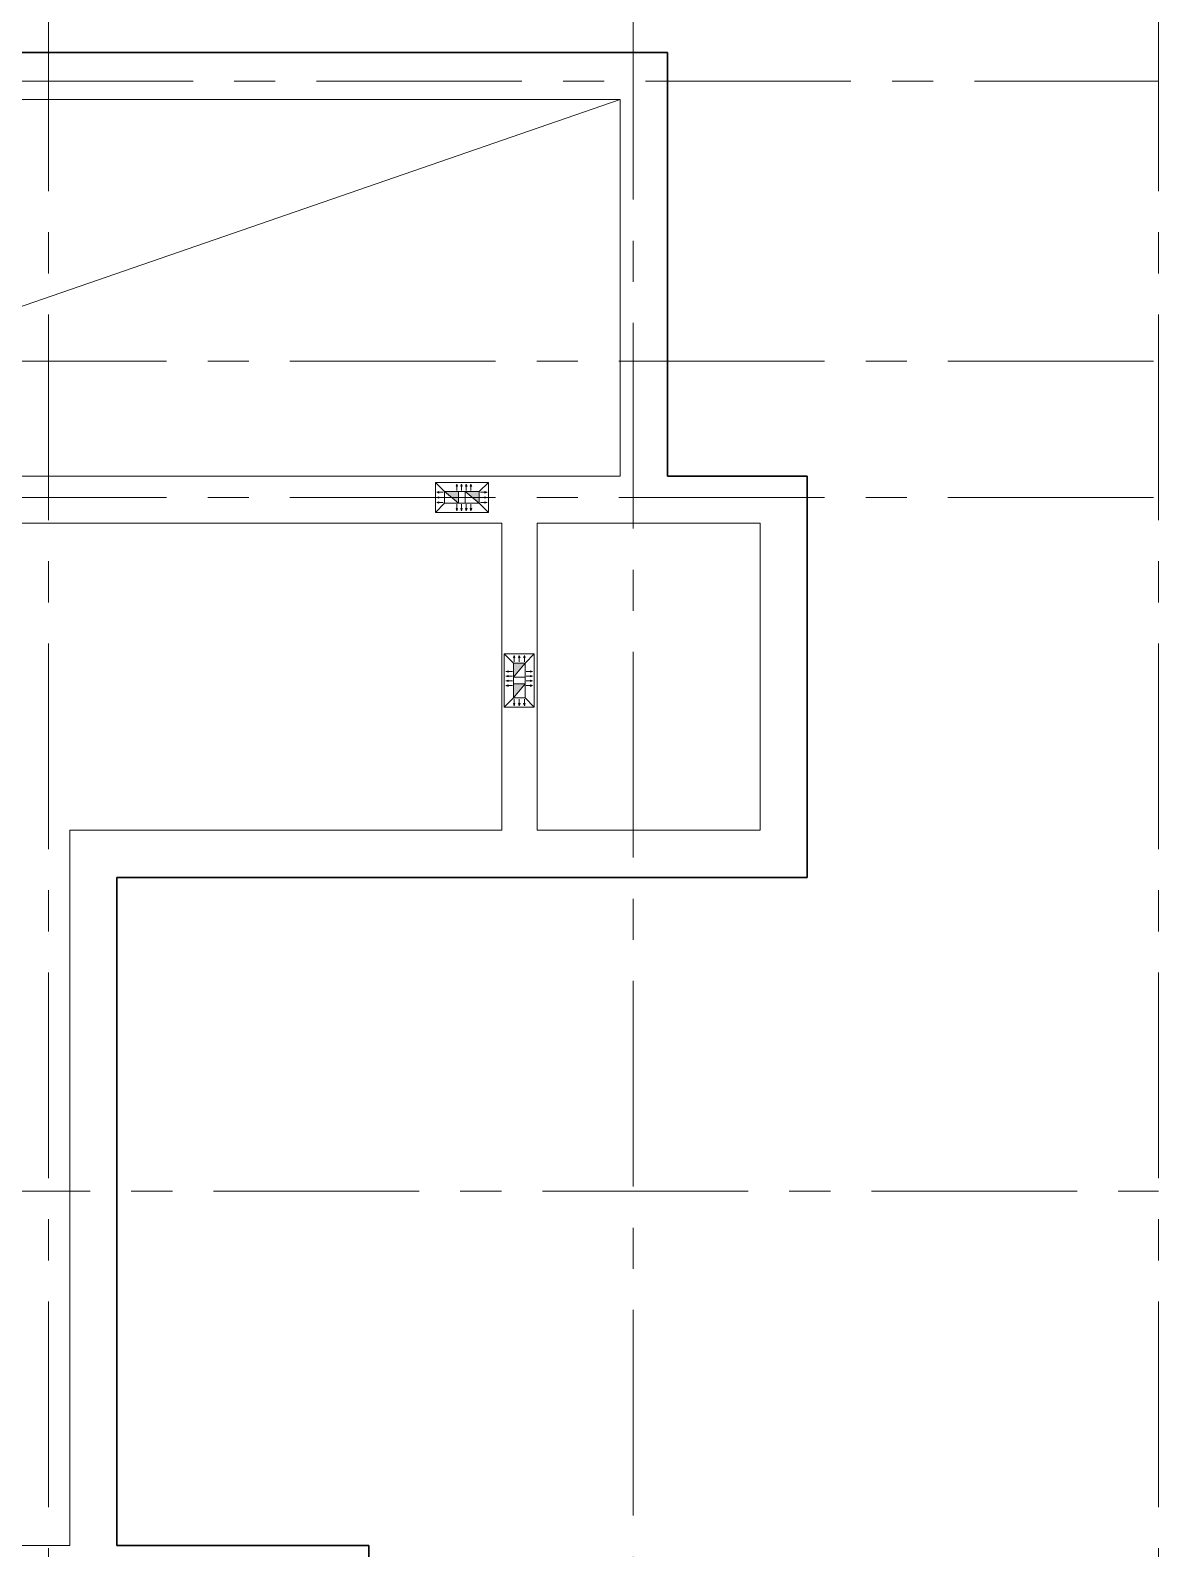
# Model space of a CAD drawing. Header units: millimetres. Extents: x -689206 to 4969298, y -1019800 to 703299.
# Drawn here: x 482086 to 494281, y -71570 to -55160 of the extents above; entities that cross this region are included whole.
import ezdxf

# ---------------------------------------------------------------- set-up
doc = ezdxf.new("R2010")
doc.units = ezdxf.units.MM
doc.linetypes.add('осеваяX2', pattern=[101.6, 63.5, -12.7, 12.7, -12.7])
doc.layers.add('кровля', color=211, linetype='Continuous')
doc.layers.add('четотам', color=7, linetype='Continuous')
for name, color, linetype, lineweight in [('несущие', 7, 'Continuous', 30), ('РАЗМЕРЫ', 7, 'Continuous', 9), ('стены', 7, 'Continuous', 20)]:
    doc.layers.add(name, color=color, linetype=linetype, lineweight=lineweight)

msp = doc.modelspace()

# ---------------------------------------------------------------- hatches: boundary and pattern name
at = {"layer": 'кровля', "lineweight": 15}
h = msp.add_hatch(color=7, dxfattribs=at)
h.dxf.hatch_style = 1
h.paths.add_polyline_path([(486478.1, -60152.5), (486501.7, -60160.6), (486501.7, -60152.5)])
h.paths.add_polyline_path([(486478.1, -60152.5), (486501.7, -60152.5), (486501.7, -60144.3)])
h = msp.add_hatch(color=7, dxfattribs=at)
h.dxf.hatch_style = 1
h.paths.add_polyline_path([(486478.1, -60207.8), (486501.7, -60215.9), (486501.7, -60207.8)])
h.paths.add_polyline_path([(486478.1, -60207.8), (486501.7, -60207.8), (486501.7, -60199.6)])
h = msp.add_hatch(color=7, dxfattribs=at)
h.dxf.hatch_style = 1
h.paths.add_polyline_path([(486695.3, -60087.4), (486703.5, -60087.4), (486695.3, -60063.8)])
h.paths.add_polyline_path([(486687.2, -60087.4), (486695.3, -60087.4), (486695.3, -60063.8)])
h = msp.add_hatch(color=7, dxfattribs=at)
h.dxf.hatch_style = 1
h.paths.add_polyline_path([(486746.6, -60063.8), (486738.5, -60087.4), (486746.6, -60087.4)])
h.paths.add_polyline_path([(486746.6, -60063.8), (486746.6, -60087.4), (486754.7, -60087.4)])
h = msp.add_hatch(color=7, dxfattribs=at)
h.dxf.hatch_style = 1
h.paths.add_polyline_path([(486797.8, -60063.8), (486789.7, -60087.4), (486797.8, -60087.4)])
h.paths.add_polyline_path([(486797.8, -60063.8), (486797.8, -60087.4), (486806, -60087.4)])
h = msp.add_hatch(color=7, dxfattribs=at)
h.dxf.hatch_style = 1
h.paths.add_polyline_path([(486847.6, -60063.8), (486839.5, -60087.4), (486847.6, -60087.4)])
h.paths.add_polyline_path([(486847.6, -60063.8), (486847.6, -60087.4), (486855.8, -60087.4)])
h = msp.add_hatch(color=7, dxfattribs=at)
h.dxf.hatch_style = 1
h.paths.add_polyline_path([(486998.3, -60152.5), (486998.3, -60160.6), (487021.9, -60152.5)])
h.paths.add_polyline_path([(486998.3, -60144.3), (486998.3, -60152.5), (487021.9, -60152.5)])
h = msp.add_hatch(color=7, dxfattribs=at)
h.dxf.hatch_style = 1
h.paths.add_polyline_path([(486998.3, -60207.8), (486998.3, -60215.9), (487021.9, -60207.8)])
h.paths.add_polyline_path([(486998.3, -60199.6), (486998.3, -60207.8), (487021.9, -60207.8)])
h = msp.add_hatch(color=7, dxfattribs=at)
h.dxf.hatch_style = 1
h.paths.add_polyline_path([(486501.7, -60263.1), (486501.7, -60254.9), (486478.1, -60263.1)])
h.paths.add_polyline_path([(486501.7, -60271.2), (486501.7, -60263.1), (486478.1, -60263.1)])
h = msp.add_hatch(color=7, dxfattribs=at)
h.dxf.hatch_style = 1
h.paths.add_polyline_path([(486695.3, -60351.7), (486703.5, -60328.1), (486695.3, -60328.1)])
h.paths.add_polyline_path([(486695.3, -60351.7), (486695.3, -60328.1), (486687.2, -60328.1)])
h = msp.add_hatch(color=7, dxfattribs=at)
h.dxf.hatch_style = 1
h.paths.add_polyline_path([(486746.6, -60328.1), (486738.5, -60328.1), (486746.6, -60351.7)])
h.paths.add_polyline_path([(486754.7, -60328.1), (486746.6, -60328.1), (486746.6, -60351.7)])
h = msp.add_hatch(color=7, dxfattribs=at)
h.dxf.hatch_style = 1
h.paths.add_polyline_path([(486797.8, -60328.1), (486789.7, -60328.1), (486797.8, -60351.7)])
h.paths.add_polyline_path([(486806, -60328.1), (486797.8, -60328.1), (486797.8, -60351.7)])
h = msp.add_hatch(color=7, dxfattribs=at)
h.dxf.hatch_style = 1
h.paths.add_polyline_path([(486847.6, -60328.1), (486839.5, -60328.1), (486847.6, -60351.7)])
h.paths.add_polyline_path([(486855.8, -60328.1), (486847.6, -60328.1), (486847.6, -60351.7)])
h = msp.add_hatch(color=7, dxfattribs=at)
h.dxf.hatch_style = 1
h.paths.add_polyline_path([(487021.9, -60263.1), (486998.3, -60254.9), (486998.3, -60263.1)])
h.paths.add_polyline_path([(487021.9, -60263.1), (486998.3, -60263.1), (486998.3, -60271.2)])
h = msp.add_hatch(color=7, dxfattribs=at)
h.dxf.hatch_style = 1
h.paths.add_polyline_path([(487314.7, -61938.6), (487322.9, -61938.6), (487314.7, -61914.9)])
h.paths.add_polyline_path([(487306.6, -61938.6), (487314.7, -61938.6), (487314.7, -61914.9)])
h = msp.add_hatch(color=7, dxfattribs=at)
h.dxf.hatch_style = 1
h.paths.add_polyline_path([(487370, -61938.6), (487378.1, -61938.6), (487370, -61914.9)])
h.paths.add_polyline_path([(487361.9, -61938.6), (487370, -61938.6), (487370, -61914.9)])
h = msp.add_hatch(color=7, dxfattribs=at)
h.dxf.hatch_style = 1
h.paths.add_polyline_path([(487425.3, -61914.9), (487417.1, -61938.6), (487425.3, -61938.6)])
h.paths.add_polyline_path([(487425.3, -61914.9), (487425.3, -61938.6), (487433.4, -61938.6)])
h = msp.add_hatch(color=7, dxfattribs=at)
h.dxf.hatch_style = 1
h.paths.add_polyline_path([(487226, -62089.2), (487249.7, -62097.4), (487249.7, -62089.2)])
h.paths.add_polyline_path([(487226, -62089.2), (487249.7, -62089.2), (487249.7, -62081.1)])
h = msp.add_hatch(color=7, dxfattribs=at)
h.dxf.hatch_style = 1
h.paths.add_polyline_path([(487226, -62139), (487249.7, -62147.2), (487249.7, -62139)])
h.paths.add_polyline_path([(487226, -62139), (487249.7, -62139), (487249.7, -62130.9)])
h = msp.add_hatch(color=7, dxfattribs=at)
h.dxf.hatch_style = 1
h.paths.add_polyline_path([(487226, -62190.3), (487249.7, -62198.4), (487249.7, -62190.3)])
h.paths.add_polyline_path([(487226, -62190.3), (487249.7, -62190.3), (487249.7, -62182.1)])
h = msp.add_hatch(color=7, dxfattribs=at)
h.dxf.hatch_style = 1
h.paths.add_polyline_path([(487490.3, -62089.2), (487490.3, -62097.4), (487514, -62089.2)])
h.paths.add_polyline_path([(487490.3, -62081.1), (487490.3, -62089.2), (487514, -62089.2)])
h = msp.add_hatch(color=7, dxfattribs=at)
h.dxf.hatch_style = 1
h.paths.add_polyline_path([(487490.3, -62139), (487490.3, -62147.2), (487514, -62139)])
h.paths.add_polyline_path([(487490.3, -62130.9), (487490.3, -62139), (487514, -62139)])
h = msp.add_hatch(color=7, dxfattribs=at)
h.dxf.hatch_style = 1
h.paths.add_polyline_path([(487490.3, -62190.3), (487490.3, -62198.4), (487514, -62190.3)])
h.paths.add_polyline_path([(487490.3, -62182.1), (487490.3, -62190.3), (487514, -62190.3)])
h = msp.add_hatch(color=7, dxfattribs=at)
h.dxf.hatch_style = 1
h.paths.add_polyline_path([(487249.7, -62241.5), (487249.7, -62233.4), (487226, -62241.5)])
h.paths.add_polyline_path([(487249.7, -62249.7), (487249.7, -62241.5), (487226, -62241.5)])
h = msp.add_hatch(color=7, dxfattribs=at)
h.dxf.hatch_style = 1
h.paths.add_polyline_path([(487514, -62241.5), (487490.3, -62233.4), (487490.3, -62241.5)])
h.paths.add_polyline_path([(487514, -62241.5), (487490.3, -62241.5), (487490.3, -62249.7)])
h = msp.add_hatch(color=7, dxfattribs=at)
h.dxf.hatch_style = 1
h.paths.add_polyline_path([(487314.7, -62458.8), (487322.9, -62435.2), (487314.7, -62435.2)])
h.paths.add_polyline_path([(487314.7, -62458.8), (487314.7, -62435.2), (487306.6, -62435.2)])
h = msp.add_hatch(color=7, dxfattribs=at)
h.dxf.hatch_style = 1
h.paths.add_polyline_path([(487370, -62458.8), (487378.1, -62435.2), (487370, -62435.2)])
h.paths.add_polyline_path([(487370, -62458.8), (487370, -62435.2), (487361.9, -62435.2)])
h = msp.add_hatch(color=7, dxfattribs=at)
h.dxf.hatch_style = 1
h.paths.add_polyline_path([(487425.3, -62435.2), (487417.1, -62435.2), (487425.3, -62458.8)])
h.paths.add_polyline_path([(487433.4, -62435.2), (487425.3, -62435.2), (487425.3, -62458.8)])
at = {"layer": 'РАЗМЕРЫ', "lineweight": 20, "ltscale": 150}
h = msp.add_hatch(color=256, dxfattribs=at)
h.dxf.hatch_style = 1
h.paths.add_polyline_path([(486936.9, -60270.3), (486936.9, -60145.3), (486786.9, -60145.3)])
h.paths.add_polyline_path([(486713.1, -60270.3), (486713.1, -60145.3), (486563.1, -60145.3)])
h = msp.add_hatch(color=256, dxfattribs=at)
h.dxf.hatch_style = 1
h.paths.add_polyline_path([(487432.5, -62000), (487307.5, -62000), (487307.5, -62150)])
h.paths.add_polyline_path([(487432.5, -62223.7), (487307.5, -62223.7), (487307.5, -62373.7)])

# ---------------------------------------------------------------- linework, layer by layer
at = {"layer": 'кровля', "color": 7, "lineweight": 15}
for p, q in [((486563.1, -60145.3), (486463.1, -60045.3)), ((486936.9, -60145.3), (487036.9, -60045.3)), ((486478.1, -60152.5), (486501.7, -60144.3)), ((486548.1, -60152.5), (486478.1, -60152.5)), ((486478.1, -60152.5), (486501.7, -60160.6)), ((486478.1, -60207.8), (486501.7, -60199.6)), ((486548.1, -60207.8), (486478.1, -60207.8)), ((486478.1, -60207.8), (486501.7, -60215.9)), ((486501.7, -60144.3), (486501.7, -60152.5)), ((486501.7, -60160.6), (486501.7, -60152.5)), ((486501.7, -60199.6), (486501.7, -60207.8)), ((486501.7, -60215.9), (486501.7, -60207.8)), ((486695.3, -60063.8), (486687.2, -60087.4)), ((486687.2, -60087.4), (486695.3, -60087.4)), ((486695.3, -60133.8), (486695.3, -60063.8)), ((486695.3, -60063.8), (486703.5, -60087.4)), ((486703.5, -60087.4), (486695.3, -60087.4)), ((486746.6, -60063.8), (486738.5, -60087.4)), ((486738.5, -60087.4), (486746.6, -60087.4)), ((486746.6, -60133.8), (486746.6, -60063.8)), ((486746.6, -60063.8), (486754.7, -60087.4)), ((486754.7, -60087.4), (486746.6, -60087.4)), ((486797.8, -60063.8), (486789.7, -60087.4)), ((486789.7, -60087.4), (486797.8, -60087.4)), ((486797.8, -60133.8), (486797.8, -60063.8)), ((486797.8, -60063.8), (486806, -60087.4)), ((486806, -60087.4), (486797.8, -60087.4)), ((486847.6, -60063.8), (486839.5, -60087.4)), ((486839.5, -60087.4), (486847.6, -60087.4)), ((486847.6, -60133.8), (486847.6, -60063.8)), ((486847.6, -60063.8), (486855.8, -60087.4)), ((486855.8, -60087.4), (486847.6, -60087.4)), ((486951.9, -60152.5), (487021.9, -60152.5)), ((486951.9, -60207.8), (487021.9, -60207.8)), ((487021.9, -60152.5), (486998.3, -60144.3)), ((486998.3, -60144.3), (486998.3, -60152.5)), ((487021.9, -60152.5), (486998.3, -60160.6)), ((486998.3, -60160.6), (486998.3, -60152.5)), ((487021.9, -60207.8), (486998.3, -60199.6)), ((486998.3, -60199.6), (486998.3, -60207.8)), ((487021.9, -60207.8), (486998.3, -60215.9)), ((486998.3, -60215.9), (486998.3, -60207.8)), ((486563.1, -60270.3), (486463.1, -60370.3)), ((486478.1, -60263.1), (486501.7, -60254.9)), ((486548.1, -60263.1), (486478.1, -60263.1)), ((486478.1, -60263.1), (486501.7, -60271.2)), ((486501.7, -60254.9), (486501.7, -60263.1)), ((486501.7, -60271.2), (486501.7, -60263.1)), ((486695.3, -60351.7), (486687.2, -60328.1)), ((486687.2, -60328.1), (486695.3, -60328.1)), ((486695.3, -60281.7), (486695.3, -60351.7)), ((486695.3, -60351.7), (486703.5, -60328.1)), ((486703.5, -60328.1), (486695.3, -60328.1)), ((486746.6, -60351.7), (486738.5, -60328.1)), ((486738.5, -60328.1), (486746.6, -60328.1)), ((486746.6, -60281.7), (486746.6, -60351.7)), ((486746.6, -60351.7), (486754.7, -60328.1)), ((486754.7, -60328.1), (486746.6, -60328.1)), ((486797.8, -60351.7), (486789.7, -60328.1)), ((486789.7, -60328.1), (486797.8, -60328.1)), ((486797.8, -60281.7), (486797.8, -60351.7)), ((486797.8, -60351.7), (486806, -60328.1)), ((486806, -60328.1), (486797.8, -60328.1)), ((486847.6, -60351.7), (486839.5, -60328.1)), ((486839.5, -60328.1), (486847.6, -60328.1)), ((486847.6, -60281.7), (486847.6, -60351.7)), ((486847.6, -60351.7), (486855.8, -60328.1)), ((486855.8, -60328.1), (486847.6, -60328.1)), ((486936.9, -60270.3), (487036.9, -60370.3)), ((486951.9, -60263.1), (487021.9, -60263.1)), ((487021.9, -60263.1), (486998.3, -60254.9)), ((486998.3, -60254.9), (486998.3, -60263.1)), ((487021.9, -60263.1), (486998.3, -60271.2)), ((486998.3, -60271.2), (486998.3, -60263.1)), ((487307.5, -62000), (487207.5, -61900)), ((487314.7, -61914.9), (487306.6, -61938.6)), ((487306.6, -61938.6), (487314.7, -61938.6)), ((487314.7, -61984.9), (487314.7, -61914.9)), ((487314.7, -61914.9), (487322.9, -61938.6)), ((487322.9, -61938.6), (487314.7, -61938.6)), ((487370, -61914.9), (487361.9, -61938.6)), ((487361.9, -61938.6), (487370, -61938.6)), ((487370, -61984.9), (487370, -61914.9)), ((487370, -61914.9), (487378.1, -61938.6)), ((487378.1, -61938.6), (487370, -61938.6)), ((487425.3, -61914.9), (487417.1, -61938.6)), ((487417.1, -61938.6), (487425.3, -61938.6)), ((487425.3, -61984.9), (487425.3, -61914.9)), ((487425.3, -61914.9), (487433.4, -61938.6)), ((487433.4, -61938.6), (487425.3, -61938.6)), ((487432.5, -62000), (487532.5, -61900)), ((487226, -62089.2), (487249.7, -62081.1)), ((487296, -62089.2), (487226, -62089.2)), ((487226, -62089.2), (487249.7, -62097.4)), ((487226, -62139), (487249.7, -62130.9)), ((487296, -62139), (487226, -62139)), ((487226, -62139), (487249.7, -62147.2)), ((487226, -62190.3), (487249.7, -62182.1)), ((487296, -62190.3), (487226, -62190.3)), ((487226, -62190.3), (487249.7, -62198.4)), ((487249.7, -62081.1), (487249.7, -62089.2)), ((487249.7, -62097.4), (487249.7, -62089.2)), ((487249.7, -62130.9), (487249.7, -62139)), ((487249.7, -62147.2), (487249.7, -62139)), ((487249.7, -62182.1), (487249.7, -62190.3)), ((487249.7, -62198.4), (487249.7, -62190.3)), ((487444, -62089.2), (487514, -62089.2)), ((487444, -62139), (487514, -62139)), ((487444, -62190.3), (487514, -62190.3)), ((487514, -62089.2), (487490.3, -62081.1)), ((487490.3, -62081.1), (487490.3, -62089.2)), ((487514, -62089.2), (487490.3, -62097.4)), ((487490.3, -62097.4), (487490.3, -62089.2)), ((487514, -62139), (487490.3, -62130.9)), ((487490.3, -62130.9), (487490.3, -62139)), ((487514, -62139), (487490.3, -62147.2)), ((487490.3, -62147.2), (487490.3, -62139)), ((487514, -62190.3), (487490.3, -62182.1)), ((487490.3, -62182.1), (487490.3, -62190.3)), ((487514, -62190.3), (487490.3, -62198.4)), ((487490.3, -62198.4), (487490.3, -62190.3)), ((487226, -62241.5), (487249.7, -62233.4)), ((487296, -62241.5), (487226, -62241.5)), ((487226, -62241.5), (487249.7, -62249.7)), ((487249.7, -62233.4), (487249.7, -62241.5)), ((487249.7, -62249.7), (487249.7, -62241.5)), ((487444, -62241.5), (487514, -62241.5)), ((487514, -62241.5), (487490.3, -62233.4)), ((487490.3, -62233.4), (487490.3, -62241.5)), ((487514, -62241.5), (487490.3, -62249.7)), ((487490.3, -62249.7), (487490.3, -62241.5)), ((487307.5, -62373.7), (487207.5, -62473.7)), ((487314.7, -62458.8), (487306.6, -62435.2)), ((487306.6, -62435.2), (487314.7, -62435.2)), ((487314.7, -62388.8), (487314.7, -62458.8)), ((487314.7, -62458.8), (487322.9, -62435.2)), ((487322.9, -62435.2), (487314.7, -62435.2)), ((487370, -62458.8), (487361.9, -62435.2)), ((487361.9, -62435.2), (487370, -62435.2)), ((487370, -62388.8), (487370, -62458.8)), ((487370, -62458.8), (487378.1, -62435.2)), ((487378.1, -62435.2), (487370, -62435.2)), ((487425.3, -62458.8), (487417.1, -62435.2)), ((487417.1, -62435.2), (487425.3, -62435.2)), ((487425.3, -62388.8), (487425.3, -62458.8)), ((487425.3, -62458.8), (487433.4, -62435.2)), ((487433.4, -62435.2), (487425.3, -62435.2)), ((487432.5, -62373.7), (487532.5, -62473.7))]:
    msp.add_line(p, q, dxfattribs=at)
for points in [[(487036.9, -60045.3), (487036.9, -60370.3), (486463.1, -60370.3), (486463.1, -60045.3)], [(486936.9, -60145.3), (486936.9, -60270.3), (486563.1, -60270.3), (486563.1, -60145.3)], [(487207.5, -61900), (487532.5, -61900), (487532.5, -62473.7), (487207.5, -62473.7)], [(487307.5, -62000), (487432.5, -62000), (487432.5, -62373.7), (487307.5, -62373.7)]]:
    msp.add_lwpolyline(points, close=True, dxfattribs=at)
at = {"layer": 'несущие', "lineweight": 20}
for p, q in [((487182.2, -60487.3), (487182.2, -63804.5)), ((487562.2, -60487.3), (487562.2, -63804.5)), ((482510.9, -71534.5), (476470.1, -71534.5))]:
    msp.add_line(p, q, dxfattribs=at)
at = {"layer": 'РАЗМЕРЫ', "lineweight": 20, "ltscale": 150}
msp.add_line((476555, -60019.1), (488462.2, -55907.8), dxfattribs=at)
at = {"layer": 'стены', "linetype": 'осеваяX2', "lineweight": 18, "ltscale": 35}
for p, q in [((482281.1, -47562.3), (482281.1, -92651.7)), ((494281.1, -47562.3), (494281.1, -91709.8)), ((488602.4, -47654.1), (488602.4, -92743.5)), ((428281.1, -55707.8), (494281.1, -55707.8)), ((427995.5, -58735.2), (494281.1, -58735.2)), ((427995.5, -60207.8), (494281.1, -60207.8)), ((434281.1, -67707.8), (494281.1, -67707.8))]:
    msp.add_line(p, q, dxfattribs=at)
at = {"layer": 'стены', "lineweight": 30}
for p, q in [((485743, -55397.8), (475960, -55397.8)), ((488972.2, -55397.8), (485743, -55397.8)), ((488972.2, -55397.8), (488972.2, -59977.3)), ((488972.2, -59977.3), (490482.2, -59977.3)), ((490482.2, -59977.3), (490482.2, -64314.5)), ((483020.9, -64314.5), (485743, -64314.5)), ((483020.9, -64314.5), (483020.9, -71534.5)), ((485743, -64314.5), (488462.2, -64314.5)), ((488462.2, -64314.5), (488972.2, -64314.5)), ((490482.2, -64314.5), (488972.2, -64314.5)), ((483020.9, -71534.5), (485743, -71534.5)), ((485743, -71534.5), (485743, -80217.8))]:
    msp.add_line(p, q, dxfattribs=at)
at = {"layer": 'стены', "lineweight": 20}
for p, q in [((476470, -55907.8), (488462.2, -55907.8)), ((488462.2, -59977.3), (488462.2, -55907.8)), ((476470.1, -59977.3), (488462.2, -59977.3)), ((487182.2, -60487.3), (476470.1, -60487.3)), ((489972.2, -60487.3), (487562.2, -60487.3)), ((489972.2, -60487.3), (489972.2, -63804.5)), ((482510.9, -71534.5), (482510.9, -63804.5)), ((482510.9, -63804.5), (487182.2, -63804.5)), ((487562.2, -63804.5), (489972.2, -63804.5))]:
    msp.add_line(p, q, dxfattribs=at)
at = {"layer": 'четотам', "color": 7, "lineweight": 15}
for points in [[(486563.1, -60145.3), (486713.1, -60145.3), (486713.1, -60270.3), (486563.1, -60270.3), (486563.1, -60145.3), (486713.1, -60270.3)], [(486786.9, -60145.3), (486936.9, -60145.3), (486936.9, -60270.3), (486786.9, -60270.3), (486786.9, -60145.3), (486936.9, -60270.3)], [(487307.5, -62150), (487307.5, -62000), (487432.5, -62000), (487432.5, -62150), (487307.5, -62150), (487432.5, -62000)], [(487307.5, -62373.7), (487307.5, -62223.7), (487432.5, -62223.7), (487432.5, -62373.7), (487307.5, -62373.7), (487432.5, -62223.7)]]:
    msp.add_lwpolyline(points, dxfattribs=at)

doc.saveas('drawing.dxf')
